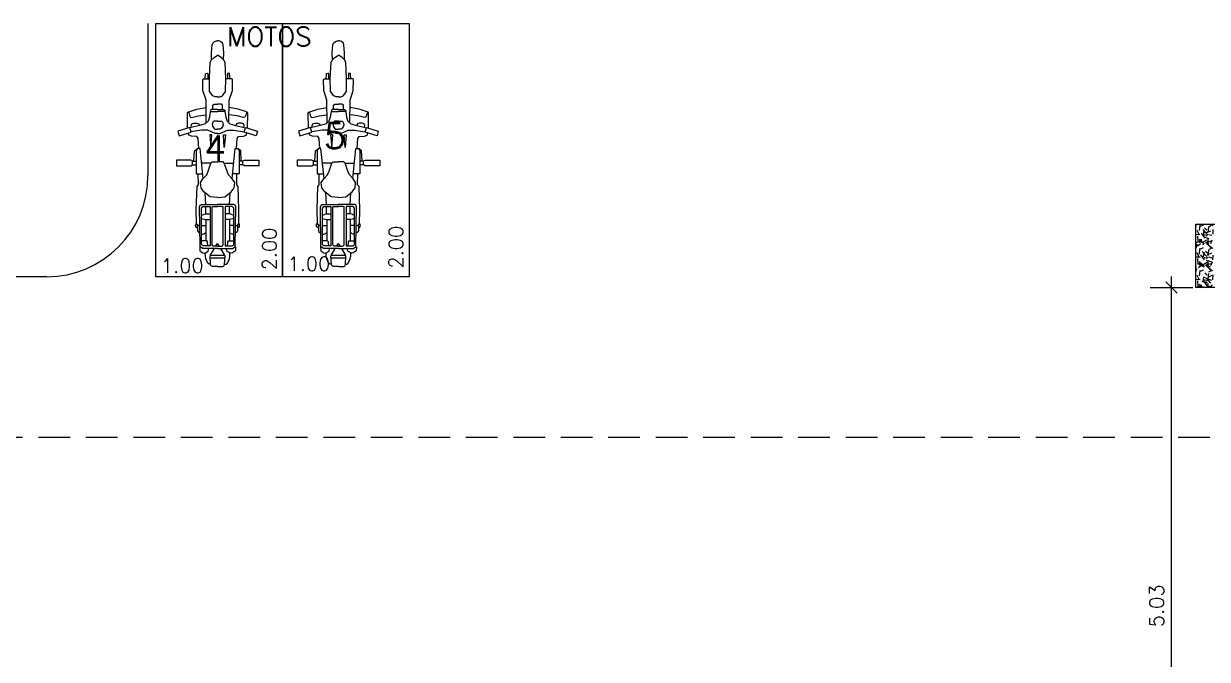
# Model space of a CAD drawing. Header units: millimetres. Extents: x -184.9 to -112.9, y 0.4 to 45.1.
# Drawn here: x -137.44 to -128.09, y 23.41 to 28.43 of the extents above; entities that cross this region are included whole.
import ezdxf

# ---------------------------------------------------------------- set-up
doc = ezdxf.new("R2010")
doc.units = ezdxf.units.MM
doc.linetypes.add('DASHED2', pattern=[0.375, 0.25, -0.125])
for name, color, linetype in [('COTA', 11, 'Continuous'), ('HACHURA 1', 8, 'Continuous'), ('HATCH', 8, 'Continuous'), ('LINHA', 1, 'Continuous'), ('PAREDE', 7, 'Continuous'), ('PILAR', 21, 'Continuous'), ('PROJECAO', 1, 'DASHED2'), ('TEXTO 1', 3, 'Continuous'), ('TEXTO 2', 2, 'Continuous')]:
    doc.layers.add(name, color=color, linetype=linetype)
doc.styles.add('ROMANS', font='romans.shx')
doc.dimstyles.new('TICK75', dxfattribs={"dimtxt": 0.1125, "dimasz": 0.088, "dimexe": 0.18, "dimexo": 0.0625, "dimgap": 0.061, "dimtad": 1, "dimrnd": 0.005, "dimzin": 4, "dimdsep": 46, "dimtxsty": 'ROMANS', "dimblk1": 'TICK', "dimblk2": 'TICK', "dimsah": 1, "dimcen": 0.09, "dimse1": 1, "dimse2": 1, "dimclrt": 2, "dimaunit": 1, "dimadec": 0, "dimazin": 0, "dimtfac": 1, "dimtix": 1, "dimtmove": 2, "dimatfit": 3, "dimldrblk": 'TICK', "dimfxl": 1, "dimtolj": 1, "dimtzin": 0, "dimarcsym": 0})

# ---------------------------------------------------------------- blocks, each defined once
blk = doc.blocks.new('TICK')
at = {"layer": 'COTA'}
for p, q in [((0, 1.91), (0, -1.91)), ((-1, 0), (1, 0))]:
    blk.add_line(p, q, dxfattribs=at)
at = {"layer": 'COTA', "color": 2}
blk.add_line((0.5, 0.5), (-0.5, -0.5), dxfattribs=at)
blk = doc.blocks.new('*D120')
at = {"layer": 'COTA', "color": 0, "lineweight": -2}
blk.add_line((-128.3768, 21.4069), (-128.3768, 26.2609), dxfattribs=at)
at = {"layer": 'Defpoints', "color": 0}
for p in [(-128.3768, 26.3489), (-128.1843, 26.3489), (-129.5343, 21.3189)]:
    blk.add_point(p, dxfattribs=at)
at = {"layer": 'COTA', "color": 0, "lineweight": -2, "xscale": 0.08800000000000001, "yscale": 0.08800000000000001, "zscale": 0.08800000000000001}
for p, rotation in [((-128.3768, 26.3489), 90), ((-128.3768, 21.3189), 270)]:
    blk.add_blockref('TICK', p, dxfattribs=dict(at, rotation=rotation))
at = {"layer": 'COTA', "color": 2, "insert": (-128.4941, 23.8339), "char_height": 0.1125, "attachment_point": 5, "rotation": 90, "style": 'ROMANS'}
blk.add_mtext('\\A1;5.03', dxfattribs=at)
blk = doc.blocks.new('MOTO')
for p, q in [((0.0125, 0.3261), (-0.0304, 0.3261)), ((-0.0304, 0.3261), (-0.0304, 0.2115)), ((0.0125, 0.212), (0.0125, 0.3261)), ((0.2417, 0.3147), (0.206, 0.3051)), ((0.206, 0.3051), (0.2358, 0.2104)), ((0.2709, 0.2205), (0.2417, 0.3147)), ((-0.0304, 0.2115), (-0.0244, 0.1983)), ((-0.0244, 0.1983), (0.0071, 0.1983)), ((-0.0241, 0.1977), (-0.0241, 0.1691)), ((0.007, 0.1983), (0.007, 0.1692)), ((0.0071, 0.1983), (0.0125, 0.212)), ((0.0071, 0.1872), (0.0874, 0.1827)), ((0.2015, 0.1641), (0.2033, 0.2058)), ((0.2033, 0.2058), (0.2108, 0.2268)), ((0.2108, 0.2268), (0.2283, 0.2316)), ((0.2358, 0.2104), (0.2709, 0.2205)), ((0.2504, 0.1282), (0.2367, 0.2109)), ((0.2662, 0.2372), (0.3838, 0.2387)), ((0.2897, 0.1337), (0.2694, 0.2205)), ((0.2727, 0.207), (0.2888, 0.2088)), ((0.2888, 0.2088), (0.3019, 0.2034)), ((0.3019, 0.2034), (0.307, 0.1879)), ((0.307, 0.1879), (0.3049, 0.165)), ((0.3546, 0.2153), (0.3516, 0.2058)), ((0.3516, 0.2058), (0.3636, 0.1534)), ((0.3686, 0.2225), (0.3546, 0.2153)), ((0.3892, 0.2287), (0.3686, 0.2225)), ((0.3838, 0.2387), (0.3939, 0.2345)), ((0.3939, 0.2345), (0.3975, 0.2197)), ((0.3975, 0.2197), (0.4172, 0.1637)), ((-0.765, 0.0931), (-0.7411, 0.0972)), ((-0.7411, 0.0972), (-0.72, 0.0978)), ((-0.7179, 0.1169), (-0.7212, 0.1053)), ((-0.7212, 0.1053), (-0.7197, 0.0969)), ((-0.7197, 0.0969), (-0.7045, 0.0743)), ((-0.7024, 0.1404), (-0.7179, 0.1169)), ((-0.6717, 0.1416), (-0.7024, 0.1404)), ((-0.6839, 0.1194), (-0.669, 0.1385)), ((-0.6839, 0.0003), (-0.6839, 0.1194)), ((-0.669, 0.1385), (-0.3563, 0.1429)), ((-0.6643, 0.1146), (-0.6524, 0.1272)), ((-0.6643, 0.061), (-0.6643, 0.1146)), ((-0.6524, 0.1272), (-0.3646, 0.1272)), ((-0.6241, 0.0859), (-0.6241, 0.127)), ((-0.5704, 0.1266), (-0.5701, 0.1155)), ((-0.5701, 0.1155), (-0.5651, 0.1027)), ((-0.5651, 0.1027), (-0.5585, 0.0932)), ((-0.5573, 0.1486), (-0.5579, 0.14)), ((-0.5535, 0.154), (-0.5573, 0.1486)), ((-0.5454, 0.1581), (-0.5535, 0.154)), ((-0.5031, 0.1581), (-0.5454, 0.1581)), ((-0.5229, 0.1582), (-0.5188, 0.1666)), ((-0.5188, 0.1666), (-0.5113, 0.1728)), ((-0.5113, 0.1728), (-0.5021, 0.1742)), ((-0.5031, 0.1412), (-0.5031, 0.1581)), ((-0.5031, 0.1272), (-0.5031, 0.0929)), ((-0.503, 0.1565), (-0.4875, 0.1665)), ((-0.5021, 0.1742), (-0.4946, 0.1727)), ((-0.4946, 0.1727), (-0.4852, 0.1667)), ((-0.4875, 0.1665), (-0.3785, 0.169)), ((-0.4528, 0.1082), (-0.4558, 0.0868)), ((-0.4462, 0.1273), (-0.4528, 0.1082)), ((-0.4224, 0.1279), (-0.4123, 0.1056)), ((-0.4123, 0.1056), (-0.4093, 0.0886)), ((-0.3785, 0.169), (-0.1938, 0.1625)), ((-0.3646, 0.1272), (-0.3527, 0.1158)), ((-0.3563, 0.1429), (-0.3414, 0.1376)), ((-0.3527, 0.1158), (-0.3527, 0.0604)), ((-0.3414, 0.1376), (-0.336, 0.1286)), ((-0.336, 0.1286), (-0.336, 0)), ((-0.3359, 0.0934), (-0.2444, 0.0987)), ((-0.2758, 0.0583), (-0.2359, 0.1083)), ((-0.2359, 0.1083), (-0.2038, 0.131)), ((-0.2038, 0.131), (-0.1632, 0.1357)), ((-0.1938, 0.1625), (-0.1819, 0.1514)), ((-0.1819, 0.1514), (-0.0952, 0.1531)), ((-0.1632, 0.1357), (-0.1329, 0.1161)), ((-0.1329, 0.1161), (-0.1019, 0.0863)), ((-0.1311, 0.1138), (0.1052, 0.1383)), ((0.0938, 0.1692), (-0.0953, 0.1692)), ((-0.0953, 0.1692), (-0.0953, 0.1173)), ((-0.0107, 0.0531), (-0.0107, 0.126)), ((0.0874, 0.1827), (0.1059, 0.158)), ((0.1052, 0.1579), (0.0938, 0.1692)), ((0.1052, 0.1383), (0.1052, 0.1579)), ((0.1056, 0.1486), (0.186, 0.1534)), ((0.186, 0.1534), (0.2015, 0.1641)), ((0.2498, 0.0773), (0.2504, 0.1282)), ((0.2995, 0.1495), (0.2885, 0.1435)), ((0.3004, 0.0974), (0.2897, 0.1337)), ((0.3049, 0.165), (0.2995, 0.1495)), ((0.3231, 0.0753), (0.3004, 0.0974)), ((0.3636, 0.1534), (0.371, 0.0914)), ((0.4172, 0.1637), (0.4291, 0.0916)), ((0.4875, 0.0919), (0.5643, 0.1169)), ((0.5643, 0.1169), (0.6513, 0.1178)), ((0.6513, 0.1178), (0.6567, 0.1118)), ((0.6567, 0.1118), (0.6561, 0.1011)), ((0.6561, 0.1011), (0.6561, 0.0654)), ((0.6564, 0.098), (0.699, 0.0947)), ((0.699, 0.0947), (0.7017, 0.0828)), ((-0.8257, 0.0414), (-0.8207, 0.0512)), ((-0.8257, 0.0003), (-0.8257, 0.0414)), ((-0.8257, 0.0002), (-0.8257, -0.0409)), ((-0.8207, 0.0512), (-0.8111, 0.0554)), ((-0.8111, 0.0554), (-0.7441, 0.0595)), ((-0.809, 0.0555), (-0.8084, 0.0668)), ((-0.8084, 0.0668), (-0.8007, 0.0776)), ((-0.8007, 0.0776), (-0.765, 0.0931)), ((-0.7569, 0.0585), (-0.7569, -0.058)), ((-0.7441, 0.0595), (-0.7346, 0.0557)), ((-0.7393, -0.0574), (-0.7393, 0.0579)), ((-0.7346, 0.0557), (-0.6839, 0.0256)), ((-0.7045, 0.0743), (-0.6845, 0.0698)), ((-0.6839, 0.0002), (-0.6839, -0.1189)), ((-0.6649, 0.0773), (-0.6321, 0.0799)), ((-0.6649, 0.0354), (-0.6553, 0.0443)), ((-0.6649, 0.0003), (-0.6649, 0.0354)), ((-0.6649, 0.016), (-0.6445, 0.0002)), ((-0.6649, -0.0155), (-0.6445, 0.0003)), ((-0.6649, 0.0002), (-0.6649, -0.0349)), ((-0.6643, 0.0604), (-0.6643, 0.061)), ((-0.3527, 0.0604), (-0.6643, 0.0604)), ((-0.6553, 0.0443), (-0.3563, 0.0443)), ((-0.6321, 0.0799), (-0.6241, 0.0859)), ((-0.4549, 0.0928), (-0.6235, 0.0928)), ((-0.4558, 0.0868), (-0.4558, 0.0606)), ((-0.4105, 0.0934), (-0.353, 0.0934)), ((-0.4093, 0.0886), (-0.4093, 0.0606)), ((-0.3563, 0.0443), (-0.3515, 0.0363)), ((-0.3515, 0.0363), (-0.3515, 0)), ((-0.3515, -0.0358), (-0.3515, 0.0005)), ((-0.336, -0.1282), (-0.336, 0.0005)), ((-0.2803, -0.0001), (-0.2758, 0.0583)), ((-0.2803, 0.0006), (-0.2758, -0.0578)), ((-0.1019, 0.0863), (-0.0739, 0.0744)), ((-0.0739, 0.0744), (-0.0095, 0.0529)), ((-0.0095, 0.0529), (0, 0.0428)), ((0, 0.0428), (0, 0.0005)), ((0, -0.0423), (0, 0)), ((0.2143, 0.0621), (0.1124, 0.0531)), ((0.1124, 0.0531), (0.2143, 0.0454)), ((0.2143, 0.0454), (0.2143, 0.0622)), ((0.2143, 0.0622), (0.2143, 0.0621)), ((0.2248, 0.0189), (0.2498, 0.0773)), ((0.2248, 0.0001), (0.2248, 0.0189)), ((0.2248, 0.0004), (0.2248, -0.0184)), ((0.2676, 0.0308), (0.2596, 0.021)), ((0.2596, 0.021), (0.2596, 0.0004)), ((0.2596, -0.0205), (0.2596, 0.0001)), ((0.2813, 0.0412), (0.2676, 0.0308)), ((0.2959, 0.043), (0.2813, 0.0412)), ((0.3129, 0.0385), (0.2959, 0.043)), ((0.3085, 0.0898), (0.4875, 0.0919)), ((0.3219, 0.0305), (0.3129, 0.0385)), ((0.3219, 0.0001), (0.3219, 0.0305)), ((0.3219, 0.0004), (0.3219, -0.03)), ((0.3534, 0.0646), (0.3231, 0.0753)), ((0.3981, 0.0581), (0.3534, 0.0646)), ((0.3972, 0.0583), (0.3972, 0.0003)), ((0.3972, -0.0579), (0.3972, 0.0002)), ((0.4094, 0.0563), (0.3981, 0.0581)), ((0.4142, 0.0479), (0.4094, 0.0563)), ((0.4142, 0.0003), (0.4142, 0.0479)), ((0.4142, 0.039), (0.4476, 0.039)), ((0.4142, 0.0002), (0.4142, -0.0474)), ((0.4476, 0.039), (0.4574, 0.028)), ((0.4574, 0.028), (0.4574, 0.0003)), ((0.4574, -0.0275), (0.4574, 0.0002)), ((0.514, 0.0196), (0.5232, 0.0378)), ((0.514, 0.0006), (0.514, 0.0196)), ((0.5232, 0.0378), (0.556, 0.0634)), ((0.556, 0.0634), (0.662, 0.0648)), ((0.6981, 0.0786), (0.6558, 0.0786)), ((0.662, 0.0648), (0.7845, 0.0589)), ((0.7017, 0.0828), (0.6981, 0.0786)), ((0.7845, 0.0589), (0.8029, 0.0503)), ((0.8029, 0.0503), (0.8259, 0.0283)), ((0.8062, 0.0475), (0.8619, 0.0491)), ((0.8259, 0.0283), (0.8432, 0.0006)), ((0.8619, 0.0491), (0.9248, 0.0435)), ((0.9248, 0.0435), (0.9391, 0.039)), ((0.9391, 0.039), (0.9516, 0.0241)), ((0.9516, 0.0241), (0.9578, 0.0086)), ((0.9578, 0.0086), (0.9578, 0.0006)), ((-0.8257, -0.0409), (-0.8207, -0.0507)), ((-0.8207, -0.0507), (-0.8111, -0.0549)), ((-0.8111, -0.0549), (-0.7441, -0.0591)), ((-0.809, -0.055), (-0.8084, -0.0664)), ((-0.8084, -0.0664), (-0.8007, -0.0771)), ((-0.8007, -0.0771), (-0.765, -0.0926)), ((-0.765, -0.0926), (-0.7411, -0.0967)), ((-0.7441, -0.0591), (-0.7346, -0.0552)), ((-0.7346, -0.0552), (-0.6839, -0.0251)), ((-0.7197, -0.0964), (-0.7045, -0.0738)), ((-0.7045, -0.0738), (-0.6845, -0.0693)), ((-0.6649, -0.0349), (-0.6553, -0.0439)), ((-0.6649, -0.0768), (-0.6321, -0.0795)), ((-0.3527, -0.0599), (-0.6643, -0.0599)), ((-0.6643, -0.0599), (-0.6643, -0.0605)), ((-0.6643, -0.0605), (-0.6643, -0.1142)), ((-0.6553, -0.0439), (-0.3563, -0.0439)), ((-0.6321, -0.0795), (-0.6241, -0.0854)), ((-0.6241, -0.0854), (-0.6241, -0.1265)), ((-0.4549, -0.0923), (-0.6235, -0.0923)), ((-0.5651, -0.1022), (-0.5585, -0.0927)), ((-0.5031, -0.1267), (-0.5031, -0.0924)), ((-0.4558, -0.0863), (-0.4558, -0.0601)), ((-0.4528, -0.1078), (-0.4558, -0.0863)), ((-0.4123, -0.1051), (-0.4093, -0.0881)), ((-0.4105, -0.0929), (-0.353, -0.0929)), ((-0.4093, -0.0881), (-0.4093, -0.0601)), ((-0.3563, -0.0439), (-0.3515, -0.0358)), ((-0.3527, -0.1154), (-0.3527, -0.0599)), ((-0.3359, -0.0929), (-0.2444, -0.0982)), ((-0.2758, -0.0578), (-0.2359, -0.1078)), ((-0.1329, -0.1156), (-0.1019, -0.0858)), ((-0.1019, -0.0858), (-0.0739, -0.0739)), ((-0.0739, -0.0739), (-0.0095, -0.0524)), ((-0.0107, -0.0526), (-0.0107, -0.1256)), ((-0.0095, -0.0524), (0, -0.0423)), ((0.1124, -0.0527), (0.2143, -0.0449)), ((0.2143, -0.0616), (0.1124, -0.0527)), ((0.2143, -0.0449), (0.2143, -0.0617)), ((0.2143, -0.0617), (0.2143, -0.0616)), ((0.2248, -0.0184), (0.2498, -0.0768)), ((0.2498, -0.0768), (0.2504, -0.1277)), ((0.2676, -0.0303), (0.2596, -0.0205)), ((0.2813, -0.0407), (0.2676, -0.0303)), ((0.2959, -0.0425), (0.2813, -0.0407)), ((0.3129, -0.0381), (0.2959, -0.0425)), ((0.3231, -0.0748), (0.3004, -0.0969)), ((0.3085, -0.0893), (0.4875, -0.0914)), ((0.3219, -0.03), (0.3129, -0.0381)), ((0.3534, -0.0641), (0.3231, -0.0748)), ((0.3981, -0.0576), (0.3534, -0.0641)), ((0.3636, -0.1529), (0.371, -0.0909)), ((0.4094, -0.0558), (0.3981, -0.0576)), ((0.4142, -0.0474), (0.4094, -0.0558)), ((0.4142, -0.0385), (0.4476, -0.0385)), ((0.4172, -0.1632), (0.4291, -0.0911)), ((0.4476, -0.0385), (0.4574, -0.0275)), ((0.4875, -0.0914), (0.5643, -0.1164)), ((0.514, -0.0001), (0.514, -0.0191)), ((0.514, -0.0191), (0.5232, -0.0373)), ((0.5232, -0.0373), (0.556, -0.0629)), ((0.556, -0.0629), (0.662, -0.0643)), ((0.6981, -0.0781), (0.6558, -0.0781)), ((0.6561, -0.1006), (0.6561, -0.0649)), ((0.662, -0.0643), (0.7845, -0.0585)), ((0.7017, -0.0823), (0.6981, -0.0781)), ((0.699, -0.0942), (0.7017, -0.0823)), ((0.7845, -0.0585), (0.8029, -0.0498)), ((0.8029, -0.0498), (0.8259, -0.0278)), ((0.8062, -0.047), (0.8619, -0.0486)), ((0.8259, -0.0278), (0.8432, -0.0001)), ((0.8619, -0.0486), (0.9248, -0.043)), ((0.9248, -0.043), (0.9391, -0.0385)), ((0.9391, -0.0385), (0.9516, -0.0236)), ((0.9516, -0.0236), (0.9578, -0.0081)), ((0.9578, -0.0081), (0.9578, -0.0001)), ((-0.7411, -0.0967), (-0.72, -0.0973)), ((-0.7212, -0.1048), (-0.7197, -0.0964)), ((-0.7179, -0.1164), (-0.7212, -0.1048)), ((-0.7024, -0.1399), (-0.7179, -0.1164)), ((-0.6717, -0.1411), (-0.7024, -0.1399)), ((-0.6839, -0.1189), (-0.669, -0.138)), ((-0.669, -0.138), (-0.3563, -0.1425)), ((-0.6643, -0.1142), (-0.6524, -0.1267)), ((-0.6524, -0.1267), (-0.3646, -0.1267)), ((-0.5704, -0.1261), (-0.5701, -0.1151)), ((-0.5701, -0.1151), (-0.5651, -0.1022)), ((-0.5573, -0.1481), (-0.5579, -0.1395)), ((-0.5535, -0.1535), (-0.5573, -0.1481)), ((-0.5454, -0.1577), (-0.5535, -0.1535)), ((-0.5031, -0.1577), (-0.5454, -0.1577)), ((-0.5229, -0.1577), (-0.5188, -0.1661)), ((-0.5188, -0.1661), (-0.5113, -0.1723)), ((-0.5113, -0.1723), (-0.5021, -0.1737)), ((-0.5031, -0.1407), (-0.5031, -0.1577)), ((-0.503, -0.156), (-0.4875, -0.166)), ((-0.5021, -0.1737), (-0.4946, -0.1722)), ((-0.4946, -0.1722), (-0.4852, -0.1662)), ((-0.4875, -0.166), (-0.3785, -0.1685)), ((-0.4462, -0.1268), (-0.4528, -0.1078)), ((-0.4224, -0.1274), (-0.4123, -0.1051)), ((-0.3785, -0.1685), (-0.1938, -0.162)), ((-0.3646, -0.1267), (-0.3527, -0.1154)), ((-0.3563, -0.1425), (-0.3414, -0.1371)), ((-0.3414, -0.1371), (-0.336, -0.1282)), ((-0.2359, -0.1078), (-0.2038, -0.1305)), ((-0.2038, -0.1305), (-0.1632, -0.1352)), ((-0.1938, -0.162), (-0.1819, -0.151)), ((-0.1819, -0.151), (-0.0952, -0.1526)), ((-0.1632, -0.1352), (-0.1329, -0.1156)), ((-0.1311, -0.1133), (0.1052, -0.1378)), ((-0.0953, -0.1687), (-0.0953, -0.1168)), ((0.0938, -0.1687), (-0.0953, -0.1687)), ((-0.0241, -0.1972), (-0.0241, -0.1686)), ((0.007, -0.1978), (0.007, -0.1687)), ((0.0071, -0.1867), (0.0874, -0.1822)), ((0.0874, -0.1822), (0.1059, -0.1575)), ((0.1052, -0.1574), (0.0938, -0.1687)), ((0.1052, -0.1378), (0.1052, -0.1574)), ((0.1056, -0.1481), (0.186, -0.1529)), ((0.186, -0.1529), (0.2015, -0.1636)), ((0.2015, -0.1636), (0.2033, -0.2053)), ((0.2504, -0.1277), (0.2367, -0.2104)), ((0.2897, -0.1332), (0.2694, -0.2201)), ((0.2995, -0.149), (0.2885, -0.1431)), ((0.3004, -0.0969), (0.2897, -0.1332)), ((0.3049, -0.1645), (0.2995, -0.149)), ((0.307, -0.1874), (0.3049, -0.1645)), ((0.3516, -0.2053), (0.3636, -0.1529)), ((0.3975, -0.2192), (0.4172, -0.1632)), ((0.5643, -0.1164), (0.6513, -0.1173)), ((0.6513, -0.1173), (0.6567, -0.1113)), ((0.6567, -0.1113), (0.6561, -0.1006)), ((0.6564, -0.0975), (0.699, -0.0942)), ((-0.0304, -0.211), (-0.0244, -0.1978)), ((-0.0304, -0.3256), (-0.0304, -0.211)), ((-0.0244, -0.1978), (0.0071, -0.1978)), ((0.0071, -0.1978), (0.0125, -0.2115)), ((0.0125, -0.2115), (0.0125, -0.3256)), ((0.2033, -0.2053), (0.2108, -0.2263)), ((0.206, -0.3047), (0.2358, -0.2099)), ((0.2108, -0.2263), (0.2283, -0.2311)), ((0.2358, -0.2099), (0.2709, -0.2201)), ((0.2709, -0.2201), (0.2417, -0.3142)), ((0.2662, -0.2367), (0.3838, -0.2382)), ((0.2727, -0.2065), (0.2888, -0.2083)), ((0.2888, -0.2083), (0.3019, -0.2029)), ((0.3019, -0.2029), (0.307, -0.1874)), ((0.3546, -0.2148), (0.3516, -0.2053)), ((0.3686, -0.222), (0.3546, -0.2148)), ((0.3892, -0.2283), (0.3686, -0.222)), ((0.3838, -0.2382), (0.3939, -0.2341)), ((0.3939, -0.2341), (0.3975, -0.2192)), ((0.0125, -0.3256), (-0.0304, -0.3256)), ((0.2417, -0.3142), (0.206, -0.3047))]:
    blk.add_line(p, q)
blk = doc.blocks.new('ESTRUTURA(20-03-2019)')
at = {"layer": 'HACHURA 1'}
h = blk.add_hatch(dxfattribs=at)
h.set_pattern_fill('GRAVEL', color=256, scale=0.007, angle=90, style=0)
h.set_pattern_definition([(318.0128, (-91.027117, -1493.47862), (1.60020196627, -1.42240120861), [0.02392047, -2.368135]), (274.9697, (-91.009337, -1493.4946215), (-0.177798745277, 2.133603451433), [0.04104835, -4.06378]), (222.5104, (-91.005781, -1493.535515), (1.95580191047, 1.77799870628), [0.02894374, -2.865429]), (357.2737, (-90.961331, -1493.6048575), (-3.555998855736, 0.17779922796), [0.03738035, -3.700648]), (22.8337, (-90.923993, -1493.6066355), (-2.133601213104, -0.889002523885), [0.03665438, -3.628786]), (87.2737, (-90.890211, -1493.5924115), (-0.17779922796, -3.555998855736), [0.03738035, -3.700648]), (127.6942, (-90.888433, -1493.5550735), (1.77799841499, -2.311401460287), [0.04943358, -4.893917]), (162.2553, (-90.918659, -1493.5159575), (-3.911601134423, 1.244602489583), [0.0466704, -4.620371]), (211.4296, (-90.963109, -1493.5017335), (-2.3113972812, -1.42240036647), [0.03750691, -3.713185]), (265.2364, (-90.995113, -1493.521291), (0.17779833139, 1.95579846371), [0.04281991, -2.098173]), (312.3974, (-90.998669, -1493.5639635), (1.955797455545, -2.133600064207), [0.05537546, -5.482176]), (228.8141, (-90.959553, -1493.428835), (-1.066798359, -1.2445992072), [0.01890035, -1.871142]), (261.4692, (-90.971999, -1493.4430595), (0.355600896003, 2.31139647169), [0.03595774, -3.559822]), (315, (-90.97733, -1493.47862), (0.177799879, -5e-17), [0.02514463, -0.2263023]), (293.1986, (-90.99867, -1493.491065), (-0.3556015592, 0.8890029978), [0.01354087, -1.340542]), (21.8014, (-90.993335, -1493.50351), (-0.5334003436, -0.1778001247), [0.01914962, -0.938336]), (120.9638, (-90.975555, -1493.4964), (-0.3556002771, 0.53339943684), [0.0311024, -1.005641]), (251.5651, (-90.991557, -1493.46973), (0.1777997356, 0.3556001623), [0.02249009, -0.539763]), (106.3895, (-90.993335, -1493.606635), (-0.5333988905, 1.77800098098), [0.03150616, -3.119116]), (160.3462, (-91.002225, -1493.57641), (1.9557972342, -0.71119801821), [0.02643193, -2.616754]), (23.1986, (-91.027117, -1493.46973), (-0.8890029978, -0.3556015592), [0.0270816, -1.327004]), (73.6105, (-91.002225, -1493.459061), (-0.5333988905, -1.77800098098), [0.03150616, -3.119116]), (69.444, (-90.8831, -1493.606635), (-0.35559956852, -0.8890011035), [0.03038245, -1.488739]), (24.7751, (-90.872431, -1493.578187), (-1.95579909183, -0.88899792825), [0.02545704, -2.520252]), (156.8014, (-90.849317, -1493.467951), (-0.8890029978, 0.3556015592), [0.0270816, -1.327004]), (107.354, (-90.874209, -1493.457283), (0.71119892729, -2.31140012473), [0.02980481, -2.950668]), (159.444, (-90.849317, -1493.555073), (0.8890011035, -0.35559956852), [0.01519126, -1.503936]), (191.3099, (-90.849317, -1493.47862), (-0.7111977223, -0.1777991224), [0.00906605, -0.89754]), (255.9638, (-90.858207, -1493.480397), (0.1777996923, 0.5334003748), [0.03665438, -0.6964335]), (276.009, (-90.867097, -1493.5159575), (-0.1777995848, 1.77799737811), [0.03396869, -3.362898]), (33.6901, (-90.959553, -1493.4964), (-0.355599657, -0.177800061), [0.02564268, -0.6154246]), (83.1572, (-90.938217, -1493.4821755), (0.355601592616, 3.022601249965), [0.04476899, -4.43212]), (150.9454, (-90.932883, -1493.437725), (1.24459703276, -0.7111983456), [0.01830556, -1.812258]), (180, (-90.94889, -1493.42884), (-0.1778, -0.1778), [0.010668, -0.167132]), (210.2564, (-90.872431, -1493.519513), (1.24459937227, 0.71119849268), [0.02470069, -2.445373]), (138.0128, (-90.893767, -1493.53196), (-1.60020196627, 1.42240120861), [0.04784101, -2.344216]), (90, (-90.92933, -1493.49996), (-0.1778, 0.1778), [0.046228, -0.131572]), (55.3048, (-90.929327, -1493.453727), (-1.24460011833, -1.77799691937), [0.0281127, -2.783151]), (344.0546, (-90.913325, -1493.430613), (0.71120169422, -0.17780045358), [0.02588803, -1.268519]), (297.646, (-90.888433, -1493.4377255), (1.77800111823, -3.37819881343), [0.04215015, -4.172875]), (265.4261, (-90.868875, -1493.4750635), (-0.177799139785, -2.311400532332), [0.04459203, -4.414606]), (265.4261, (-90.868875, -1493.4750635), (-0.177799139785, -2.311400532332), [0.04459203, -4.414606])])
h.paths.add_polyline_path([(-0.75, 6.76), (-0.75, 6.26), (0.26, 6.26), (0.26, 6.76)])
at = {"layer": 'PILAR'}
blk.add_lwpolyline([(-0.75, 6.76), (0.26, 6.76), (0.26, 6.26), (-0.75, 6.26), (-0.75, 6.76)], dxfattribs=at)

msp = doc.modelspace()

# ---------------------------------------------------------------- linework, layer by layer
at = {"layer": 'LINHA'}
for p, q in [((-136.4593, 28.4339), (-136.4593, 27.2339)), ((-137.2593, 26.4339), (-141.2493, 26.4339))]:
    msp.add_line(p, q, dxfattribs=at)
for points in [[(-136.3981, 28.4339), (-135.3981, 28.4339), (-135.3981, 26.4339), (-136.3981, 26.4339)], [(-135.3981, 28.4339), (-134.3981, 28.4339), (-134.3981, 26.4339), (-135.3981, 26.4339)]]:
    msp.add_lwpolyline(points, close=True, dxfattribs=at)
msp.add_arc((-137.2593, 27.2339), 0.8, 270, 0, dxfattribs=at)
at = {"layer": 'PROJECAO', "color": 3}
msp.add_line((-179.3242, 25.1669), (-115.891, 25.1669), dxfattribs=at)

# ---------------------------------------------------------------- block references
at = {"layer": 'HATCH', "color": 8, "rotation": 89.99999999999999}
for p in [(-135.9091, 27.3416), (-134.9549, 27.3416)]:
    msp.add_blockref('MOTO', p, dxfattribs=at)
at = {"layer": 'PAREDE'}
msp.add_blockref('ESTRUTURA(20-03-2019)', (-127.4343, 20.0889), dxfattribs=at)

# ---------------------------------------------------------------- texts
at = {"layer": 'TEXTO 1', "style": 'ROMANS'}
for s, height, p in [('MOTOS', 0.15, (-135.8367, 28.2567)), ('5', 0.2, (-135.0696, 27.4466)), ('4', 0.2, (-136.0149, 27.3509))]:
    msp.add_text(s, height=height, dxfattribs=at).set_placement(p)
at = {"layer": 'TEXTO 2', "style": 'ROMANS'}
for p in [(-135.4438, 26.4842), (-134.4438, 26.4992)]:
    msp.add_text('2.00', height=0.1125, rotation=90, dxfattribs=at).set_placement(p)
for p in [(-136.357, 26.4645), (-135.357, 26.4795)]:
    msp.add_text('1.00', height=0.1125, dxfattribs=at).set_placement(p)

# ---------------------------------------------------------------- dimensions: what is measured, and where the dimension line sits
at = {"layer": 'COTA'}
dim = msp.add_linear_dim(base=(-128.3768, 26.3489), p1=(-129.5343, 21.3189), p2=(-128.1843, 26.3489), angle=90, dimstyle='TICK75', dxfattribs=at)
dim.commit()
dim.dimension.update_dxf_attribs({"geometry": '*D120', "text_midpoint": (-128.4941, 23.8339)})

doc.saveas('drawing.dxf')
